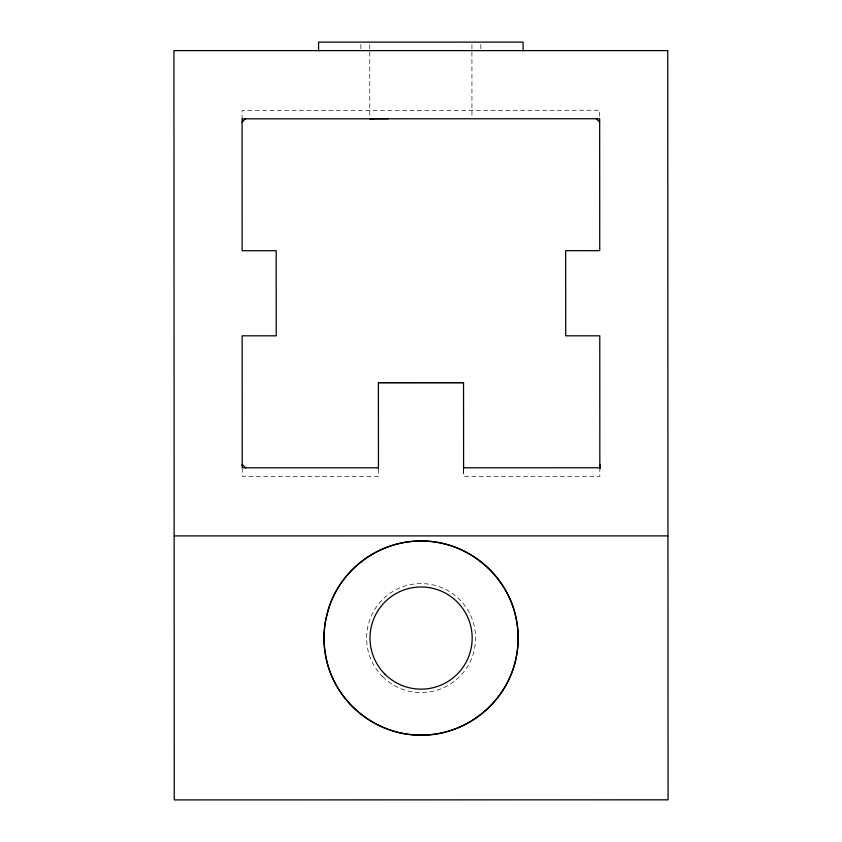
<?xml version="1.0" encoding="UTF-8"?>
<svg xmlns="http://www.w3.org/2000/svg" width="842" height="842" viewBox="0 0 842 842"><rect width="100%" height="100%" fill="white"/><g stroke="black" fill="none" stroke-linecap="round" stroke-linejoin="round"><path stroke-width="0.63" stroke-dasharray="4.21 3.16" d="M463.584 469.804L463.584 476.309L599.83 476.298L599.83 468.973M599.662 116.322L599.662 110.239L242.086 110.449L242.086 118.964M480.835 44.542L480.835 49.404M471.92 44.7L471.952 117.438M463.584 468.983L463.584 476.309M378.447 469.015L378.447 476.309L242.212 476.319L242.212 469.026M369.754 44.7L369.785 118.764M360.85 44.531L360.85 50.615M382.573 676.61A54.488 54.488 0 0 0 473.72 652.15A54.488 54.488 0 0 0 406.97 585.443A54.488 54.488 0 0 0 382.573 676.61"/><path stroke-width="1.26" d="M242.212 465.815L242.159 335.821L276.218 335.811L276.187 250.705L242.128 250.716L242.086 118.838L599.662 118.722L599.736 250.663L565.666 250.674L565.708 335.811L599.778 335.821L599.83 468.426M599.662 122.164L596.262 118.722M463.584 467.784L599.83 467.763M242.075 122.122L245.485 118.722M388.309 118.733L369.785 118.764L373.364 118.775M319.381 50.615L318.571 50.615L318.571 42.111L523.103 42.1L523.114 50.615L522.303 50.604M378.447 468.51L378.405 382.647L463.542 382.647L463.584 468.499M378.405 382.657L463.542 382.647M378.447 467.794L242.212 467.794L242.212 464.384L245.622 467.794M174.136 535.901L667.959 535.891M599.809 467.784L600.493 468.047L599.809 464.384M328.759 608.082L325.738 619.891A293.079 168.095 0 0 0 325.749 656.265C333.632 700.891 375.816 735.771 421.126 735.129C466.426 735.771 508.589 700.881 516.43 656.255A293.037 168.084 0 0 0 516.42 619.88C508.536 575.254 466.352 540.375 421.042 541.017C380.016 540.617 341.042 568.939 328.759 608.082M667.748 50.615L173.936 50.615L174.252 799.9L668.064 799.826L667.748 50.615M367.375 718.91A97.062 97.062 0 0 0 517.956 644.162A97.062 97.062 0 0 0 377.921 551.131A97.062 97.062 0 0 0 367.375 718.91M384.962 674.189A51.088 51.088 0 0 0 470.425 651.287A51.088 51.088 0 0 0 407.865 588.726A51.088 51.088 0 0 0 384.962 674.189"/></g></svg>
